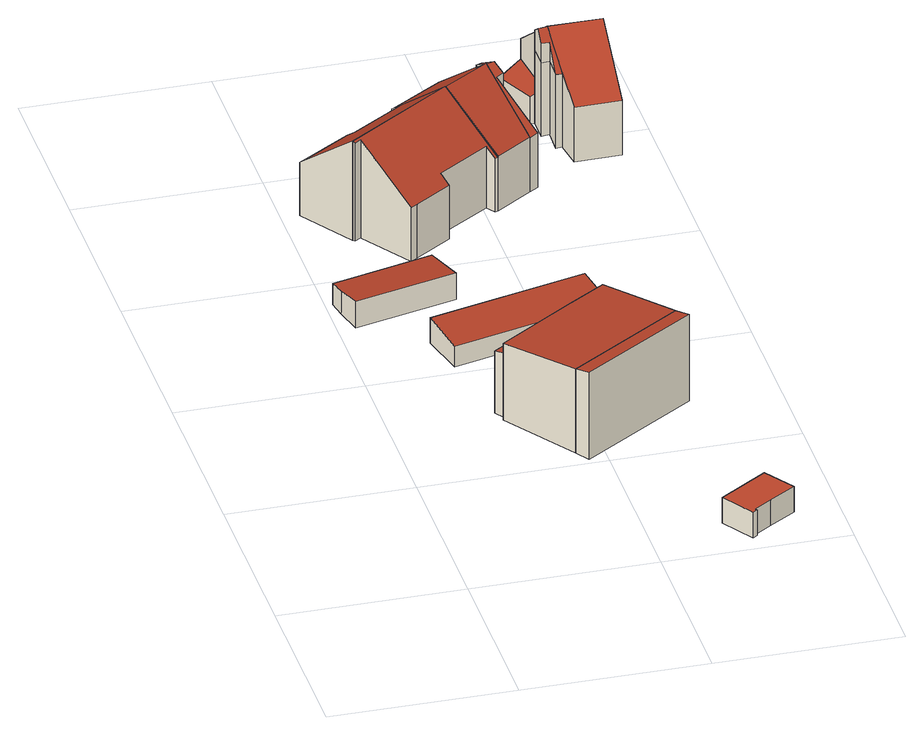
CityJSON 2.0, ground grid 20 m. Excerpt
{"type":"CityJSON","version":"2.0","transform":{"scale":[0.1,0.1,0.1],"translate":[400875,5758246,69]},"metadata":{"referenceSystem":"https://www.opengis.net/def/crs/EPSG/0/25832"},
"CityObjects":{
"building1":{"type":"Building","attributes":{"Gemeindeschluessel":"05515000","Geometrietyp2DReferenz":"3000","function":"51009_1611","roofType":"2100","measuredHeight":3.08},"geometry":[{"type":"Solid","lod":"2","boundaries":[[[[0,1,2,3]],[[4,5,1,0]],[[6,7,5,4]],[[8,9,7,6]],[[3,2,9,8]],[[6,4,0,3,8]],[[1,5,7,9,2]]]],"semantics":{"surfaces":[{"type":"WallSurface"},{"type":"RoofSurface"},{"type":"GroundSurface"}],"values":[[0,0,0,0,0,1,2]]}}]},
"building2":{"type":"Building","attributes":{"Gemeindeschluessel":"05515000","Geometrietyp2DReferenz":"3000","function":"31001_1000"},"address":[{"country":"Germany","locality":"Münster","thoroughfareNumber":"188","thoroughfareName":"Ramertsweg"}],"children":["building2-1","building2-2","building2-3"]},
"building2-1":{"type":"BuildingPart","attributes":{"roofType":"2100","measuredHeight":10.15},"parents":["building2"],"geometry":[{"type":"Solid","lod":"2","boundaries":[[[[10,11,12,13]],[[14,15,11,10]],[[16,17,15,14]],[[14,10,13,16]],[[11,15,17,12]],[[17,16,13,12]]]],"semantics":{"surfaces":[{"type":"WallSurface"},{"type":"RoofSurface"},{"type":"GroundSurface"},{"type":"ClosureSurface"}],"values":[[0,0,0,1,2,3]]}}]},
"building2-2":{"type":"BuildingPart","attributes":{"roofType":"2100","measuredHeight":7.6},"parents":["building2"],"geometry":[{"type":"Solid","lod":"2","boundaries":[[[[18,19,20,21]],[[22,23,24,25]],[[26,27,23,22]],[[28,29,27,26]],[[21,20,29,28]],[[26,22,25,18,21,28]],[[19,24,23,27,29,20]],[[19,18,25,24]]]],"semantics":{"surfaces":[{"type":"WallSurface"},{"type":"RoofSurface"},{"type":"GroundSurface"},{"type":"ClosureSurface"}],"values":[[0,0,0,0,0,1,2,3]]}}]},
"building2-3":{"type":"BuildingPart","attributes":{"roofType":"2100","measuredHeight":9.93},"parents":["building2"],"geometry":[{"type":"Solid","lod":"2","boundaries":[[[[13,12,30,31]],[[32,25,24,17,16]],[[31,30,19,18,33]],[[32,16,13,31,33]],[[12,17,24,19,30]],[[17,12,13,16]],[[25,32,33,18]],[[19,24,25,18]]]],"semantics":{"surfaces":[{"type":"WallSurface"},{"type":"RoofSurface"},{"type":"GroundSurface"},{"type":"ClosureSurface"}],"values":[[0,0,0,1,2,3,0,3]]}}]},
"building3":{"type":"Building","attributes":{"Gemeindeschluessel":"05515000","Geometrietyp2DReferenz":"3000","function":"51009_1611","roofType":"2100","measuredHeight":2.94},"geometry":[{"type":"Solid","lod":"2","boundaries":[[[[34,35,36,37]],[[38,39,35,34]],[[40,41,39,38]],[[37,36,41,40]],[[38,34,37,40]],[[35,39,41,36]]]],"semantics":{"surfaces":[{"type":"WallSurface"},{"type":"RoofSurface"},{"type":"GroundSurface"}],"values":[[0,0,0,0,1,2]]}}]},
"building4":{"type":"Building","attributes":{"Gemeindeschluessel":"05515000","Geometrietyp2DReferenz":"3000","function":"31001_1000","roofType":"2100","measuredHeight":11.71},"address":[{"country":"Germany","locality":"Münster","thoroughfareNumber":"204","thoroughfareName":"Ramertsweg"}],"geometry":[{"type":"Solid","lod":"2","boundaries":[[[[42,43,44,45]],[[46,47,43,42]],[[48,49,47,46]],[[50,51,49,48]],[[52,53,51,50]],[[54,55,53,52]],[[56,57,55,54]],[[45,44,57,56]],[[54,52,50,48,46,42,45,56]],[[43,47,49,51,53,55,57,44]]]],"semantics":{"surfaces":[{"type":"WallSurface"},{"type":"RoofSurface"},{"type":"GroundSurface"}],"values":[[0,0,0,0,0,0,0,0,1,2]]}}]},
"building5":{"type":"Building","attributes":{"Gemeindeschluessel":"05515000","Geometrietyp2DReferenz":"3000","function":"31001_2460","roofType":"1000","measuredHeight":3.09},"geometry":[{"type":"Solid","lod":"2","boundaries":[[[[58,59,60,61]],[[62,63,59,58]],[[64,65,63,62]],[[66,67,65,64]],[[68,69,67,66]],[[70,71,69,68]],[[61,60,71,70]],[[68,66,64,62,58,61,70]],[[59,63,65,67,69,71,60]]]],"semantics":{"surfaces":[{"type":"WallSurface"},{"type":"RoofSurface"},{"type":"GroundSurface"}],"values":[[0,0,0,0,0,0,0,1,2]]}}]},
"building6":{"type":"Building","attributes":{"Gemeindeschluessel":"05515000","Geometrietyp2DReferenz":"3000","function":"31001_1000","roofType":"2100","measuredHeight":11.7},"address":[{"country":"Germany","locality":"Münster","thoroughfareNumber":"202","thoroughfareName":"Ramertsweg"}],"geometry":[{"type":"Solid","lod":"2","boundaries":[[[[56,57,44,45]],[[72,73,57,56]],[[74,75,73,72]],[[76,77,75,74]],[[78,79,77,76]],[[80,81,79,78]],[[82,83,81,80]],[[84,85,83,82]],[[86,87,85,84]],[[88,89,87,86]],[[45,44,89,88]],[[86,84,82,80,78,76,74,72,56,45,88]],[[57,73,75,77,79,81,83,85,87,89,44]]]],"semantics":{"surfaces":[{"type":"WallSurface"},{"type":"RoofSurface"},{"type":"GroundSurface"}],"values":[[0,0,0,0,0,0,0,0,0,0,0,1,2]]}}]},
"building7":{"type":"Building","attributes":{"Gemeindeschluessel":"05515000","Geometrietyp2DReferenz":"3000","function":"31001_1000"},"address":[{"country":"Germany","locality":"Münster","thoroughfareNumber":"206","thoroughfareName":"Ramertsweg"}],"children":["building7-1","building7-2"]},
"building7-1":{"type":"BuildingPart","attributes":{"roofType":"5000","measuredHeight":11.71},"parents":["building7"],"geometry":[{"type":"Solid","lod":"2","boundaries":[[[[54,55,73,90]],[[91,92,55,54]],[[93,94,92,91]],[[90,73,95,96,97]],[[54,98,99,100,101,102,93,91]],[[97,99,98,90]],[[90,98,54]],[[55,92,94,103,95,73]],[[103,94,93,102]],[[96,104,105,97]],[[95,103,102,104,96]],[[106,100,99,97,105]],[[101,104,102]],[[101,100,106,105,104]]]],"semantics":{"surfaces":[{"type":"WallSurface"},{"type":"RoofSurface"},{"type":"GroundSurface"},{"type":"ClosureSurface"}],"values":[[0,0,0,0,1,1,0,2,3,0,3,0,3,3]]}}]},
"building7-2":{"type":"BuildingPart","attributes":{"roofType":"5000","measuredHeight":11.68},"parents":["building7"],"geometry":[{"type":"Solid","lod":"2","boundaries":[[[[107,108,94,93,109]],[[110,111,108,107]],[[112,113,111,110]],[[96,95,113,112]],[[114,109,115,100,106]],[[112,110,107,114,106,105,96]],[[109,114,107]],[[108,111,113,95,103,94]],[[101,115,102]],[[95,96,104,102,103]],[[104,101,102]],[[93,102,115,109]],[[94,103,102,93]],[[115,101,100]],[[104,96,105]],[[100,101,104,105,106]]]],"semantics":{"surfaces":[{"type":"WallSurface"},{"type":"RoofSurface"},{"type":"GroundSurface"},{"type":"ClosureSurface"}],"values":[[0,0,0,0,1,1,0,2,0,3,3,0,3,0,0,3]]}}]},
"building8":{"type":"Building","attributes":{"Gemeindeschluessel":"05515000","Geometrietyp2DReferenz":"3000","function":"31001_1000"},"address":[{"country":"Germany","locality":"Münster","thoroughfareNumber":"200","thoroughfareName":"Ramertsweg"}],"children":["building8-1","building8-2","building8-3","building8-4"]},
"building8-1":{"type":"BuildingPart","attributes":{"roofType":"2100","measuredHeight":3.87},"parents":["building8"],"geometry":[{"type":"Solid","lod":"2","boundaries":[[[[116,117,118,119]],[[120,121,117,116]],[[122,123,124,125]],[[119,118,123,122]],[[125,120,116,119,122]],[[117,121,124,123,118]],[[121,120,125,124]]]],"semantics":{"surfaces":[{"type":"WallSurface"},{"type":"RoofSurface"},{"type":"GroundSurface"},{"type":"ClosureSurface"}],"values":[[0,0,0,0,1,2,3]]}}]},
"building8-2":{"type":"BuildingPart","attributes":{"roofType":"5000","measuredHeight":11.94},"parents":["building8"],"geometry":[{"type":"Solid","lod":"2","boundaries":[[[[126,127,128,129]],[[130,131,132,127,126]],[[133,134,135,136]],[[129,128,134,133]],[[137,138,139,136,140,141,142]],[[143,144,145,146,142,141]],[[137,142,146,130,126]],[[146,145,147,130]],[[139,138,129,133]],[[139,133,136]],[[138,137,126,129]],[[127,132,148,149,135,134,128]],[[131,130,147,150]],[[148,132,131,150]],[[149,151,136,135]],[[148,150,147,151,149]],[[143,141,140]],[[143,140,136,151]],[[145,144,143,151,147]]]],"semantics":{"surfaces":[{"type":"WallSurface"},{"type":"RoofSurface"},{"type":"GroundSurface"},{"type":"ClosureSurface"}],"values":[[0,0,0,0,1,1,0,0,0,0,0,2,0,3,3,3,0,3,3]]}}]},
"building8-3":{"type":"BuildingPart","attributes":{"roofType":"2100","measuredHeight":4.04},"parents":["building8"],"geometry":[{"type":"Solid","lod":"2","boundaries":[[[[152,153,132,131]],[[154,155,153,152]],[[156,157,155,154]],[[154,152,131,150,156]],[[132,153,155,157,148]],[[132,148,150,131]],[[157,156,150,148]]]],"semantics":{"surfaces":[{"type":"WallSurface"},{"type":"RoofSurface"},{"type":"GroundSurface"},{"type":"ClosureSurface"}],"values":[[0,0,0,1,2,3,3]]}}]},
"building8-4":{"type":"BuildingPart","attributes":{"roofType":"3100","measuredHeight":11.95},"parents":["building8"],"geometry":[{"type":"Solid","lod":"2","boundaries":[[[[136,135,158]],[[159,124,157,156,160]],[[125,124,159]],[[161,162,121,120,163]],[[164,165,162,161]],[[166,167,165,164]],[[158,135,167,166]],[[163,159,160,145,144,143,161]],[[140,158,166,164,161,143]],[[149,148,157,124,121,162,165,167,135]],[[136,158,140]],[[135,136,151,149]],[[136,140,143,151]],[[156,150,147,145,160]],[[151,147,150,148,149]],[[147,151,143,144,145]],[[157,148,150,156]],[[125,159,163,120]],[[121,124,125,120]]]],"semantics":{"surfaces":[{"type":"WallSurface"},{"type":"RoofSurface"},{"type":"GroundSurface"},{"type":"ClosureSurface"}],"values":[[0,0,0,0,0,0,0,1,1,2,0,3,3,0,3,3,3,0,3]]}}]}
},
"vertices":[
[8,558,25],[8,558,0],[12,539,0],[12,539,27],[118,585,25],[118,585,0],[130,536,31],[130,536,0],[19,509,31],[19,509,0],
[302,275,111],[302,275,9],[292,290,9],[292,290,108],[177,193,111],[177,193,9],[167,208,108],[167,208,9],
[198,345,85],[198,345,9],[190,357,9],[190,357,82],[113,289,85],[113,289,9],[113,288,9],[113,288,85],[116,291,85],[116,291,9],[108,303,82],[108,303,9],
[238,371,9],[238,371,99],[113,288,99],[198,345,99],
[83,459,32],[83,459,2],[95,409,2],[95,409,26],[254,501,32],[254,501,2],[266,451,26],[266,451,2],
[19,728,64],[19,728,2],[58,668,2],[58,668,119],[78,766,64],[78,766,2],[84,756,73],[84,756,2],[141,793,73],[141,793,2],[134,803,64],[134,803,2],[136,804,64],[136,804,2],[174,745,119],[174,745,2],
[301,5,42],[301,5,12],[300,7,12],[300,7,42],[296,2,42],[296,2,12],[273,37,42],[273,37,12],[326,72,42],[326,72,12],[348,39,42],[348,39,12],[319,20,42],[319,20,12],
[213,685,65],[213,685,2],[210,684,65],[210,684,2],[203,694,74],[203,694,2],[146,656,74],[146,656,2],[152,646,65],[152,646,2],[112,619,65],[112,619,2],[104,614,65],[104,614,2],[67,671,117],[67,671,2],[60,666,117],[60,666,2],
[213,685,66],[194,842,63],[194,842,2],[225,794,107],[225,794,2],[253,712,2],[253,712,65],[253,712,66],[175,744,119],[225,776,119],[224,779,117],[219,788,109],[218,790,107],[218,790,2],[244,734,77],[252,715,68],[225,776,118],
[241,770,109],[241,770,2],[225,794,109],[233,765,108],[233,765,2],[263,718,66],[263,718,2],[234,780,118],[218,790,110],
[361,895,41],[361,895,3],[360,917,3],[360,917,33],[359,895,41],[359,895,3],[313,917,33],[313,917,3],[313,895,3],[313,895,41],
[291,810,89],[291,810,3],[300,811,3],[300,811,89],[291,835,89],[291,835,38],[291,835,3],[299,784,89],[299,784,3],[306,785,3],[306,785,89],[291,810,112],[300,811,111],[299,784,90],[302,819,117],[301,824,122],[291,823,122],[301,825,122],[300,831,117],[299,836,113],[291,835,113],[299,836,89],[299,836,3],[301,825,3],[299,836,43],[301,825,89],
[286,835,35],[286,835,3],[268,888,29],[268,888,3],[292,895,43],[292,895,3],
[306,785,91],[313,895,67],[292,895,67],[359,825,122],[359,825,3],[359,895,67],[360,755,67],[360,755,3],[310,754,67],[310,754,3]
]}
